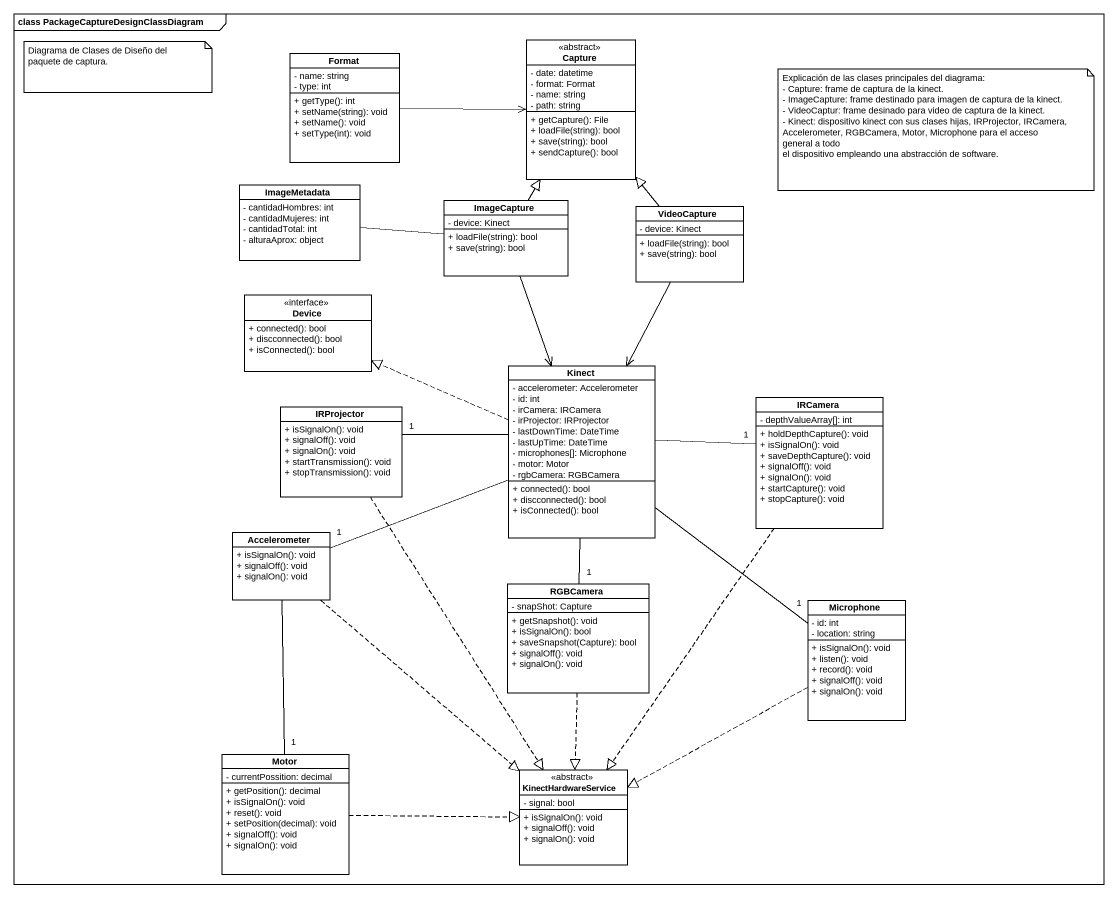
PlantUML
@startuml
mainframe class PackageCaptureDesignClassDiagram
hide circle
hide empty members
skinparam classAttributeIconSize 0
class Format {
  - name: string
  - type: int
  + getType(): int
  + setName(string): void
  + setName(): void
  + setType(int): void
}
class Capture <<abstract>> {
  - date: datetime
  - format: Format
  - name: string
  - path: string
  + getCapture(): File
  + loadFile(string): bool
  + save(string): bool
  + sendCapture(): bool
}
class ImageMetadata {
  - cantidadHombres: int
  - cantidadMujeres: int
  - cantidadTotal: int
  - alturaAprox: object
}
class ImageCapture {
  - device: Kinect
  + loadFile(string): bool
  + save(string): bool
}
class VideoCapture {
  - device: Kinect
  + loadFile(string): bool
  + save(string): bool
}
class Device <<interface>> {
  + connected(): bool
  + discconnected(): bool
  + isConnected(): bool
}
class Kinect {
  - accelerometer: Accelerometer
  - id: int
  - irCamera: IRCamera
  - irProjector: IRProjector
  - lastDownTime: DateTime
  - lastUpTime: DateTime
  - microphones[]: Microphone
  - motor: Motor
  - rgbCamera: RGBCamera
  + connected(): bool
  + discconnected(): bool
  + isConnected(): bool
}
class IRCamera {
  - depthValueArray[]: int
  + holdDepthCapture(): void
  + isSignalOn(): void
  + saveDepthCapture(): void
  + signalOff(): void
  + signalOn(): void
  + startCapture(): void
  + stopCapture(): void
}
class IRProjector {
  + isSignalOn(): void
  + signalOff(): void
  + signalOn(): void
  + startTransmission(): void
  + stopTransmission(): void
}
class Accelerometer {
  + isSignalOn(): void
  + signalOff(): void
  + signalOn(): void
}
class RGBCamera {
  - snapShot: Capture
  + getSnapshot(): void
  + isSignalOn(): bool
  + saveSnapshot(Capture): bool
  + signalOff(): void
  + signalOn(): void
}
class Microphone {
  - id: int
  - location: string
  + isSignalOn(): void
  + listen(): void
  + record(): void
  + signalOff(): void
  + signalOn(): void
}
class Motor {
  - currentPossition: decimal
  + getPosition(): decimal
  + isSignalOn(): void
  + reset(): void
  + setPosition(decimal): void
  + signalOff(): void
  + signalOn(): void
}
class KinectHardwareService <<abstract>> {
  - signal: bool
  + isSignalOn(): void
  + signalOff(): void
  + signalOn(): void
}
Format -right-> Capture
ImageMetadata -right- ImageCapture
ImageCapture -up-|> Capture
ImageCapture --> Kinect
VideoCapture -up-|> Capture
VideoCapture --> Kinect
Kinect .left.|> Device
Kinect -left- "1" IRProjector
IRCamera "1" -left- Kinect
IRCamera ..|> KinectHardwareService
IRProjector ..|> KinectHardwareService
Accelerometer "1" -right- Kinect
Accelerometer -- "1" Motor
Accelerometer ..|> KinectHardwareService
RGBCamera "1" -up- Kinect
RGBCamera ..|> KinectHardwareService
Microphone "1" -up- Kinect
Microphone .left.|> KinectHardwareService
Motor .right.|> KinectHardwareService
note as N1
  Diagrama de Clases de Diseño del paquete de captura.
end note
note as N2
  Explicación de las clases principales del diagrama:
  - Capture: frame de captura de la kinect.
  - ImageCapture: frame destinado para imagen de captura de la kinect.
  - VideoCaptur: frame desinado para video de captura de la kinect.
  - Kinect: dispositivo kinect con sus clases hijas, IRProjector, IRCamera, Accelerometer, RGBCamera, Motor, Microphone para el acceso general a todo
  el dispositivo empleando una abstracción de software.
end note
@enduml
